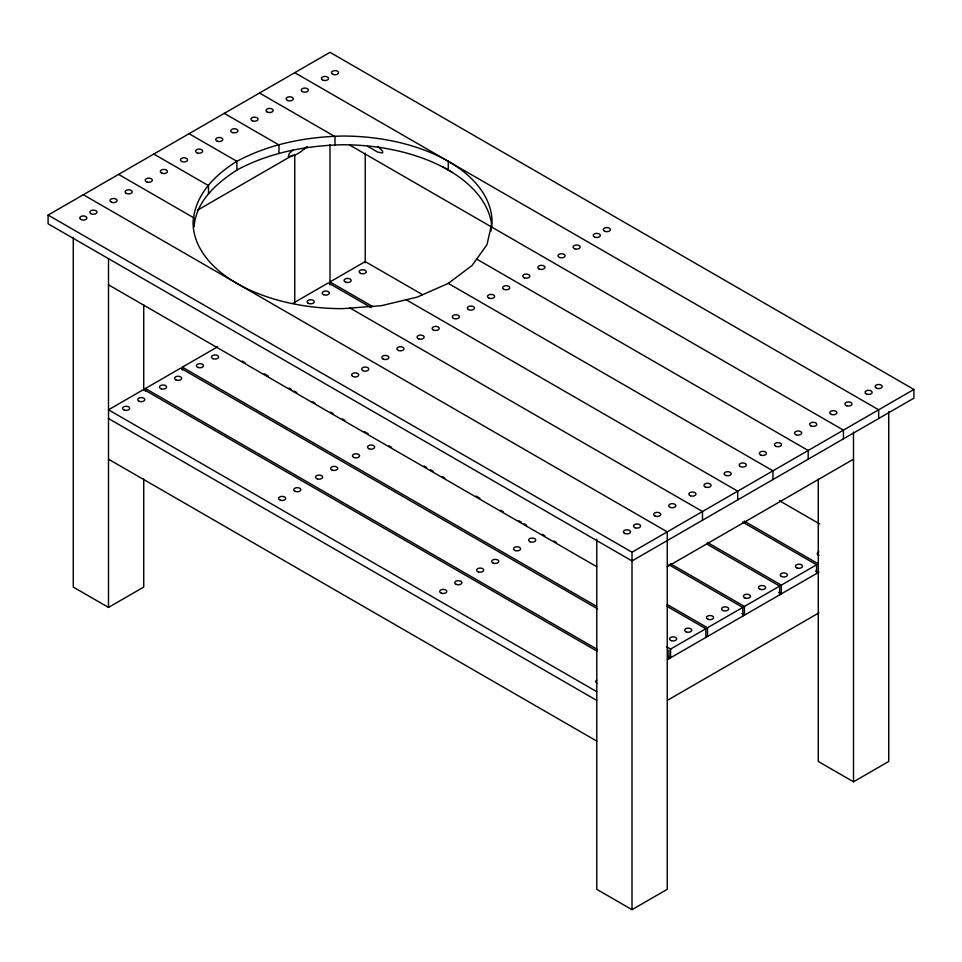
<?xml version="1.0" encoding="UTF-8"?>
<svg xmlns="http://www.w3.org/2000/svg" width="962" height="962" viewBox="0 0 962 962"><rect width="100%" height="100%" fill="white"/><g stroke="black" fill="none" stroke-linecap="round" stroke-linejoin="round"><path stroke-width="1.44" d="M307.155 146.452C301.972 151.154 295.526 156.481 288.275 156.553L289.297 153.439L293.073 150.048M491.883 226.852A149.495 86.315 0 0 0 342.568 144.757C305.976 145.575 269.348 152.621 236.868 170.034C216.69 183.141 196.044 201.082 194.071 226.707L194.071 217.989L118.566 174.399M448.28 283.381L472.041 265.5L486.976 244.685L492.063 222.342A149.495 86.315 0 0 0 342.568 136.039C305.976 136.857 269.348 143.903 236.868 161.315C214.839 174.928 194.685 195.094 193.073 222.342A149.495 86.315 0 0 0 342.568 308.658L381.265 305.712L417.316 297.09L448.28 283.381L772.955 470.827L772.955 479.545M48.1 215.079L329.99 52.333L913.9 389.454L913.9 398.172L632.01 560.918L48.1 223.797L48.1 215.079L632.01 552.2L913.9 389.454M197.33 210.293L293.037 155.038M303.391 149.062L307.263 146.825M145.418 391.39L145.418 388.492L180.652 368.145L597.498 608.814M182.335 370.081L182.335 367.171L217.568 346.825M293.073 303.234L328.307 282.9L371.164 307.636M73.268 237.313L73.268 587.085L108.502 607.419L143.735 587.085L143.735 478.992M667.243 566.726L853.498 459.199M666.702 646.825L670.598 649.073L705.843 628.727L705.843 637.445M667.255 604.521L707.515 627.765L742.748 607.419L742.748 616.137M670.406 563.72L744.432 606.445L779.665 586.111L779.665 594.829M707.323 542.4L781.348 585.136L816.582 564.79L816.582 573.508M667.532 659.559L818.975 572.125M667.532 700.252L818.975 612.818M596.777 539.117L596.777 889.321L632.01 909.667L667.243 889.321L667.243 531.854L83.333 194.733M818.265 479.232L818.265 761.447L853.498 781.793L888.732 761.447L888.732 411.676M294.757 72.679L878.667 409.8L878.667 418.518M443.073 167.027L452.176 172.282M259.512 93.025L335.017 136.616L335.017 145.334M350.12 145.334L843.433 430.134L843.433 438.852M224.278 113.36L278.968 144.937L278.968 153.655M476.647 259.067L808.188 450.481L808.188 459.199M189.045 133.706L236.868 161.315L236.868 170.034M422.366 294.576L365.223 261.58L329.99 281.926L372.847 306.662M779.473 500.745L819.732 523.989M153.812 154.052L208.489 185.618L208.489 194.336M406.18 299.759L737.722 491.173L737.722 499.891M744.239 521.091L818.265 563.828M742.556 522.065L816.582 564.79M815.668 571.043L818.265 572.546M350.132 308.08L702.488 511.507L702.488 520.226M706.95 544.119L779.665 586.111M778.751 592.364L781.348 593.855L781.348 585.136M668.734 564.682L742.748 607.419M741.834 613.672L744.432 615.175L744.432 606.445M242.244 361.075L244.841 362.578M264.322 373.821L268.218 376.07M288.997 388.071L291.594 389.562M294.18 391.065L296.777 392.568M312.361 401.563L314.959 403.066M330.543 412.061L333.141 413.552M342.231 418.807L344.829 420.31M364.309 431.553L368.205 433.802M388.985 445.791L391.582 447.294M424.05 466.041L426.647 467.544M430.543 469.793L433.14 471.284M442.219 476.539L444.817 478.03M475.986 496.031L479.882 498.28M500.661 510.269L503.258 511.772M518.843 520.767L521.44 522.27M524.037 523.773L526.635 525.264M542.219 534.259L544.817 535.762M553.908 541.017L556.505 542.508M666.882 606.24L705.843 628.727M108.502 284.824L596.777 566.726M182.335 367.171L596.584 606.337M668.001 656.288L670.598 657.792L670.598 649.073M145.418 388.492L597.33 649.398M596.945 651.118L143.735 389.454L108.502 409.8L596.777 691.702M108.502 418.518L596.777 700.42M108.502 459.199L596.777 741.101M367.508 146.212L377.813 152.164L382.623 152.922L382.623 151.202L377.813 146.404M853.498 432.022L853.498 781.793M707.515 627.765L707.515 636.483M668.927 650.047L668.927 658.766M632.01 552.2L632.01 909.667M491.077 226.707L491.077 231.072M448.28 161.315L448.28 170.034M365.223 153.138L365.223 262.794M329.99 144.793L329.99 284.836M294.757 154.473L294.757 303.09M143.735 304.858L143.735 390.428M108.502 258.67L108.502 607.419M818.999 555.435A3.559 2.056 0 0 1 818.999 551.875M596.777 682.984A3.559 2.056 0 0 1 596.777 680.074M176.046 379.978A3.559 2.056 0 0 0 181.674 378.535A3.559 2.056 0 0 0 176.695 376.431A3.559 2.056 0 0 0 176.046 379.978M161.255 388.816A3.559 2.056 0 0 0 166.594 387.037A3.559 2.056 0 0 0 161.255 385.257A3.559 2.056 0 0 0 161.255 388.816M317.304 478.908A3.559 2.056 0 0 0 322.643 477.128A3.559 2.056 0 0 0 317.304 475.348A3.559 2.056 0 0 0 317.304 478.908M332.094 470.069A3.559 2.056 0 0 0 337.722 468.626A3.559 2.056 0 0 0 332.744 466.534A3.559 2.056 0 0 0 332.094 470.069M478.379 571.897A3.559 2.056 0 0 0 483.718 570.117A3.559 2.056 0 0 0 478.379 568.338A3.559 2.056 0 0 0 478.379 571.897M493.169 563.071A3.559 2.056 0 0 0 498.797 561.616A3.559 2.056 0 0 0 493.819 559.523A3.559 2.056 0 0 0 493.169 563.071M723.039 610.533A3.559 2.056 0 0 0 728.679 609.09A3.559 2.056 0 0 0 723.689 606.998A3.559 2.056 0 0 0 723.039 610.533M708.26 619.372A3.559 2.056 0 0 0 713.6 617.592A3.559 2.056 0 0 0 708.26 615.812A3.559 2.056 0 0 0 708.26 619.372M745.165 598.063A3.559 2.056 0 0 0 750.504 596.284A3.559 2.056 0 0 0 745.165 594.504A3.559 2.056 0 0 0 745.165 598.063M759.956 589.225A3.559 2.056 0 0 0 765.584 587.782A3.559 2.056 0 0 0 760.605 585.678A3.559 2.056 0 0 0 759.956 589.225M345.827 282.251A3.559 2.056 0 0 0 351.166 280.471A3.559 2.056 0 0 0 345.827 278.691A3.559 2.056 0 0 0 345.827 282.251M360.618 273.412A3.559 2.056 0 0 0 366.245 271.969A3.559 2.056 0 0 0 361.267 269.877A3.559 2.056 0 0 0 360.618 273.412M124.338 410.125A3.559 2.056 0 0 0 129.678 408.345A3.559 2.056 0 0 0 124.338 406.565A3.559 2.056 0 0 0 124.338 410.125M139.129 401.286A3.559 2.056 0 0 0 144.769 399.843A3.559 2.056 0 0 0 139.779 397.751A3.559 2.056 0 0 0 139.129 401.286M295.178 491.378A3.559 2.056 0 0 0 300.805 489.935A3.559 2.056 0 0 0 295.827 487.842A3.559 2.056 0 0 0 295.178 491.378M280.387 500.216A3.559 2.056 0 0 0 285.726 498.436A3.559 2.056 0 0 0 280.387 496.657A3.559 2.056 0 0 0 280.387 500.216M456.253 584.379A3.559 2.056 0 0 0 461.892 582.936A3.559 2.056 0 0 0 456.902 580.844A3.559 2.056 0 0 0 456.253 584.379M441.462 593.217A3.559 2.056 0 0 0 446.801 591.438A3.559 2.056 0 0 0 441.462 589.658A3.559 2.056 0 0 0 441.462 593.217M212.963 358.67A3.559 2.056 0 0 0 218.59 357.215A3.559 2.056 0 0 0 213.612 355.122A3.559 2.056 0 0 0 212.963 358.67M198.172 367.496A3.559 2.056 0 0 0 203.511 365.716A3.559 2.056 0 0 0 198.172 363.937A3.559 2.056 0 0 0 198.172 367.496M368.999 448.761A3.559 2.056 0 0 0 374.639 447.306A3.559 2.056 0 0 0 369.648 445.214A3.559 2.056 0 0 0 368.999 448.761M354.22 457.587A3.559 2.056 0 0 0 359.56 455.808A3.559 2.056 0 0 0 354.22 454.028A3.559 2.056 0 0 0 354.22 457.587M530.086 541.75A3.559 2.056 0 0 0 535.714 540.307A3.559 2.056 0 0 0 530.735 538.215A3.559 2.056 0 0 0 530.086 541.75M515.295 550.589A3.559 2.056 0 0 0 520.634 548.809A3.559 2.056 0 0 0 515.295 547.029A3.559 2.056 0 0 0 515.295 550.589M686.122 631.842A3.559 2.056 0 0 0 691.762 630.399A3.559 2.056 0 0 0 686.772 628.306A3.559 2.056 0 0 0 686.122 631.842M671.344 640.68A3.559 2.056 0 0 0 676.683 638.9A3.559 2.056 0 0 0 671.344 637.121A3.559 2.056 0 0 0 671.344 640.68M323.701 294.733A3.559 2.056 0 0 0 329.329 293.278A3.559 2.056 0 0 0 324.35 291.185A3.559 2.056 0 0 0 323.701 294.733M308.177 303.234A3.559 2.056 0 0 0 314.129 302.321A3.559 2.056 0 0 0 309.776 299.795A3.559 2.056 0 0 0 308.177 303.234M796.873 567.905A3.559 2.056 0 0 0 802.5 566.462A3.559 2.056 0 0 0 797.522 564.369A3.559 2.056 0 0 0 796.873 567.905M781.348 576.418A3.559 2.056 0 0 0 787.301 575.504A3.559 2.056 0 0 0 782.936 572.979A3.559 2.056 0 0 0 781.348 576.418M90.885 213.624A3.559 2.056 0 0 0 96.837 212.71A3.559 2.056 0 0 0 92.484 210.185A3.559 2.056 0 0 0 90.885 213.624M80.82 219.444A3.559 2.056 0 0 0 86.772 218.518A3.559 2.056 0 0 0 82.419 216.005A3.559 2.056 0 0 0 80.82 219.444M362.71 370.562A3.559 2.056 0 0 0 368.662 369.636A3.559 2.056 0 0 0 364.297 367.123A3.559 2.056 0 0 0 362.71 370.562M352.645 376.37A3.559 2.056 0 0 0 358.598 375.457A3.559 2.056 0 0 0 354.232 372.931A3.559 2.056 0 0 0 352.645 376.37M635.269 527.825A3.559 2.056 0 0 0 640.608 526.046A3.559 2.056 0 0 0 635.269 524.266A3.559 2.056 0 0 0 635.269 527.825M624.458 533.309A3.559 2.056 0 0 0 630.411 532.383A3.559 2.056 0 0 0 626.058 529.87A3.559 2.056 0 0 0 624.458 533.309M418.638 338.852A3.559 2.056 0 0 0 424.146 337.265A3.559 2.056 0 0 0 418.999 335.305A3.559 2.056 0 0 0 418.638 338.852M433.177 329.87A3.559 2.056 0 0 0 439.129 328.956A3.559 2.056 0 0 0 434.776 326.443A3.559 2.056 0 0 0 433.177 329.87M690.463 495.791A3.559 2.056 0 0 0 695.971 494.191A3.559 2.056 0 0 0 690.824 492.243A3.559 2.056 0 0 0 690.463 495.791M705.002 486.808A3.559 2.056 0 0 0 710.954 485.894A3.559 2.056 0 0 0 706.601 483.369A3.559 2.056 0 0 0 705.002 486.808M182.058 161.58A3.559 2.056 0 0 0 187.566 159.981A3.559 2.056 0 0 0 182.407 158.033A3.559 2.056 0 0 0 182.058 161.58M197.33 152.922A3.559 2.056 0 0 0 202.669 151.142A3.559 2.056 0 0 0 197.33 149.363A3.559 2.056 0 0 0 197.33 152.922M217.292 141.234A3.559 2.056 0 0 0 222.799 139.634A3.559 2.056 0 0 0 217.652 137.686A3.559 2.056 0 0 0 217.292 141.234M232.563 132.576A3.559 2.056 0 0 0 237.903 130.796A3.559 2.056 0 0 0 232.563 129.016A3.559 2.056 0 0 0 232.563 132.576M252.525 120.899A3.559 2.056 0 0 0 258.032 119.3A3.559 2.056 0 0 0 252.886 117.34A3.559 2.056 0 0 0 252.525 120.899M267.063 111.917A3.559 2.056 0 0 0 273.028 110.991A3.559 2.056 0 0 0 268.663 108.478A3.559 2.056 0 0 0 267.063 111.917M302.308 91.57A3.559 2.056 0 0 0 308.261 90.644A3.559 2.056 0 0 0 303.896 88.131A3.559 2.056 0 0 0 302.308 91.57M287.758 100.553A3.559 2.056 0 0 0 293.278 98.954A3.559 2.056 0 0 0 288.119 96.994A3.559 2.056 0 0 0 287.758 100.553M453.872 318.518A3.559 2.056 0 0 0 459.379 316.919A3.559 2.056 0 0 0 454.232 314.959A3.559 2.056 0 0 0 453.872 318.518M468.41 309.536A3.559 2.056 0 0 0 474.374 308.61A3.559 2.056 0 0 0 470.009 306.096A3.559 2.056 0 0 0 468.41 309.536M725.697 475.444A3.559 2.056 0 0 0 731.204 473.845A3.559 2.056 0 0 0 726.057 471.897A3.559 2.056 0 0 0 725.697 475.444M740.235 466.462A3.559 2.056 0 0 0 746.187 465.548A3.559 2.056 0 0 0 741.834 463.023A3.559 2.056 0 0 0 740.235 466.462M524.35 277.826A3.559 2.056 0 0 0 529.858 276.226A3.559 2.056 0 0 0 524.711 274.278A3.559 2.056 0 0 0 524.35 277.826M538.888 268.843A3.559 2.056 0 0 0 544.841 267.929A3.559 2.056 0 0 0 540.488 265.404A3.559 2.056 0 0 0 538.888 268.843M796.163 434.764A3.559 2.056 0 0 0 801.683 433.165A3.559 2.056 0 0 0 796.524 431.204A3.559 2.056 0 0 0 796.163 434.764M810.713 425.781A3.559 2.056 0 0 0 816.666 424.855A3.559 2.056 0 0 0 812.301 422.342A3.559 2.056 0 0 0 810.713 425.781M574.855 248.833A3.559 2.056 0 0 0 580.194 247.054A3.559 2.056 0 0 0 574.855 245.274A3.559 2.056 0 0 0 574.855 248.833M559.583 257.479A3.559 2.056 0 0 0 565.091 255.892A3.559 2.056 0 0 0 559.944 253.932A3.559 2.056 0 0 0 559.583 257.479M846.68 405.76A3.559 2.056 0 0 0 852.019 403.98A3.559 2.056 0 0 0 846.68 402.2A3.559 2.056 0 0 0 846.68 405.76M831.408 414.418A3.559 2.056 0 0 0 836.916 412.818A3.559 2.056 0 0 0 831.757 410.87A3.559 2.056 0 0 0 831.408 414.418M126.118 193.29A3.559 2.056 0 0 0 132.083 192.364A3.559 2.056 0 0 0 127.718 189.851A3.559 2.056 0 0 0 126.118 193.29M111.58 202.273A3.559 2.056 0 0 0 117.087 200.673A3.559 2.056 0 0 0 111.941 198.713A3.559 2.056 0 0 0 111.58 202.273M322.775 80.111A3.559 2.056 0 0 0 328.487 78.764A3.559 2.056 0 0 0 323.605 76.587A3.559 2.056 0 0 0 322.775 80.111M333.056 74.387A3.559 2.056 0 0 0 338.576 72.799A3.559 2.056 0 0 0 333.429 70.839A3.559 2.056 0 0 0 333.056 74.387M604.882 231.325A3.559 2.056 0 0 0 610.401 229.738A3.559 2.056 0 0 0 605.254 227.778A3.559 2.056 0 0 0 604.882 231.325M594.6 237.049A3.559 2.056 0 0 0 600.3 235.702A3.559 2.056 0 0 0 595.418 233.525A3.559 2.056 0 0 0 594.6 237.049M876.707 388.263A3.559 2.056 0 0 0 882.214 386.664A3.559 2.056 0 0 0 877.067 384.704A3.559 2.056 0 0 0 876.707 388.263M866.425 393.987A3.559 2.056 0 0 0 872.125 392.628A3.559 2.056 0 0 0 867.243 390.452A3.559 2.056 0 0 0 866.425 393.987M489.117 298.172A3.559 2.056 0 0 0 494.624 296.573A3.559 2.056 0 0 0 489.466 294.612A3.559 2.056 0 0 0 489.117 298.172M503.655 289.189A3.559 2.056 0 0 0 509.607 288.263A3.559 2.056 0 0 0 505.242 285.75A3.559 2.056 0 0 0 503.655 289.189M760.93 455.11A3.559 2.056 0 0 0 766.437 453.511A3.559 2.056 0 0 0 761.291 451.551A3.559 2.056 0 0 0 760.93 455.11M776.214 446.452A3.559 2.056 0 0 0 781.553 444.672A3.559 2.056 0 0 0 776.214 442.893A3.559 2.056 0 0 0 776.214 446.452M146.813 181.926A3.559 2.056 0 0 0 152.333 180.327A3.559 2.056 0 0 0 147.174 178.367A3.559 2.056 0 0 0 146.813 181.926M162.097 173.268A3.559 2.056 0 0 0 167.436 171.489A3.559 2.056 0 0 0 162.097 169.709A3.559 2.056 0 0 0 162.097 173.268M383.405 359.199A3.559 2.056 0 0 0 388.913 357.599A3.559 2.056 0 0 0 383.766 355.651A3.559 2.056 0 0 0 383.405 359.199M398.677 350.541A3.559 2.056 0 0 0 404.016 348.761A3.559 2.056 0 0 0 398.677 346.981A3.559 2.056 0 0 0 398.677 350.541M655.23 516.137A3.559 2.056 0 0 0 660.738 514.538A3.559 2.056 0 0 0 655.579 512.578A3.559 2.056 0 0 0 655.23 516.137M670.502 507.479A3.559 2.056 0 0 0 675.841 505.699A3.559 2.056 0 0 0 670.502 503.92A3.559 2.056 0 0 0 670.502 507.479"/></g></svg>
